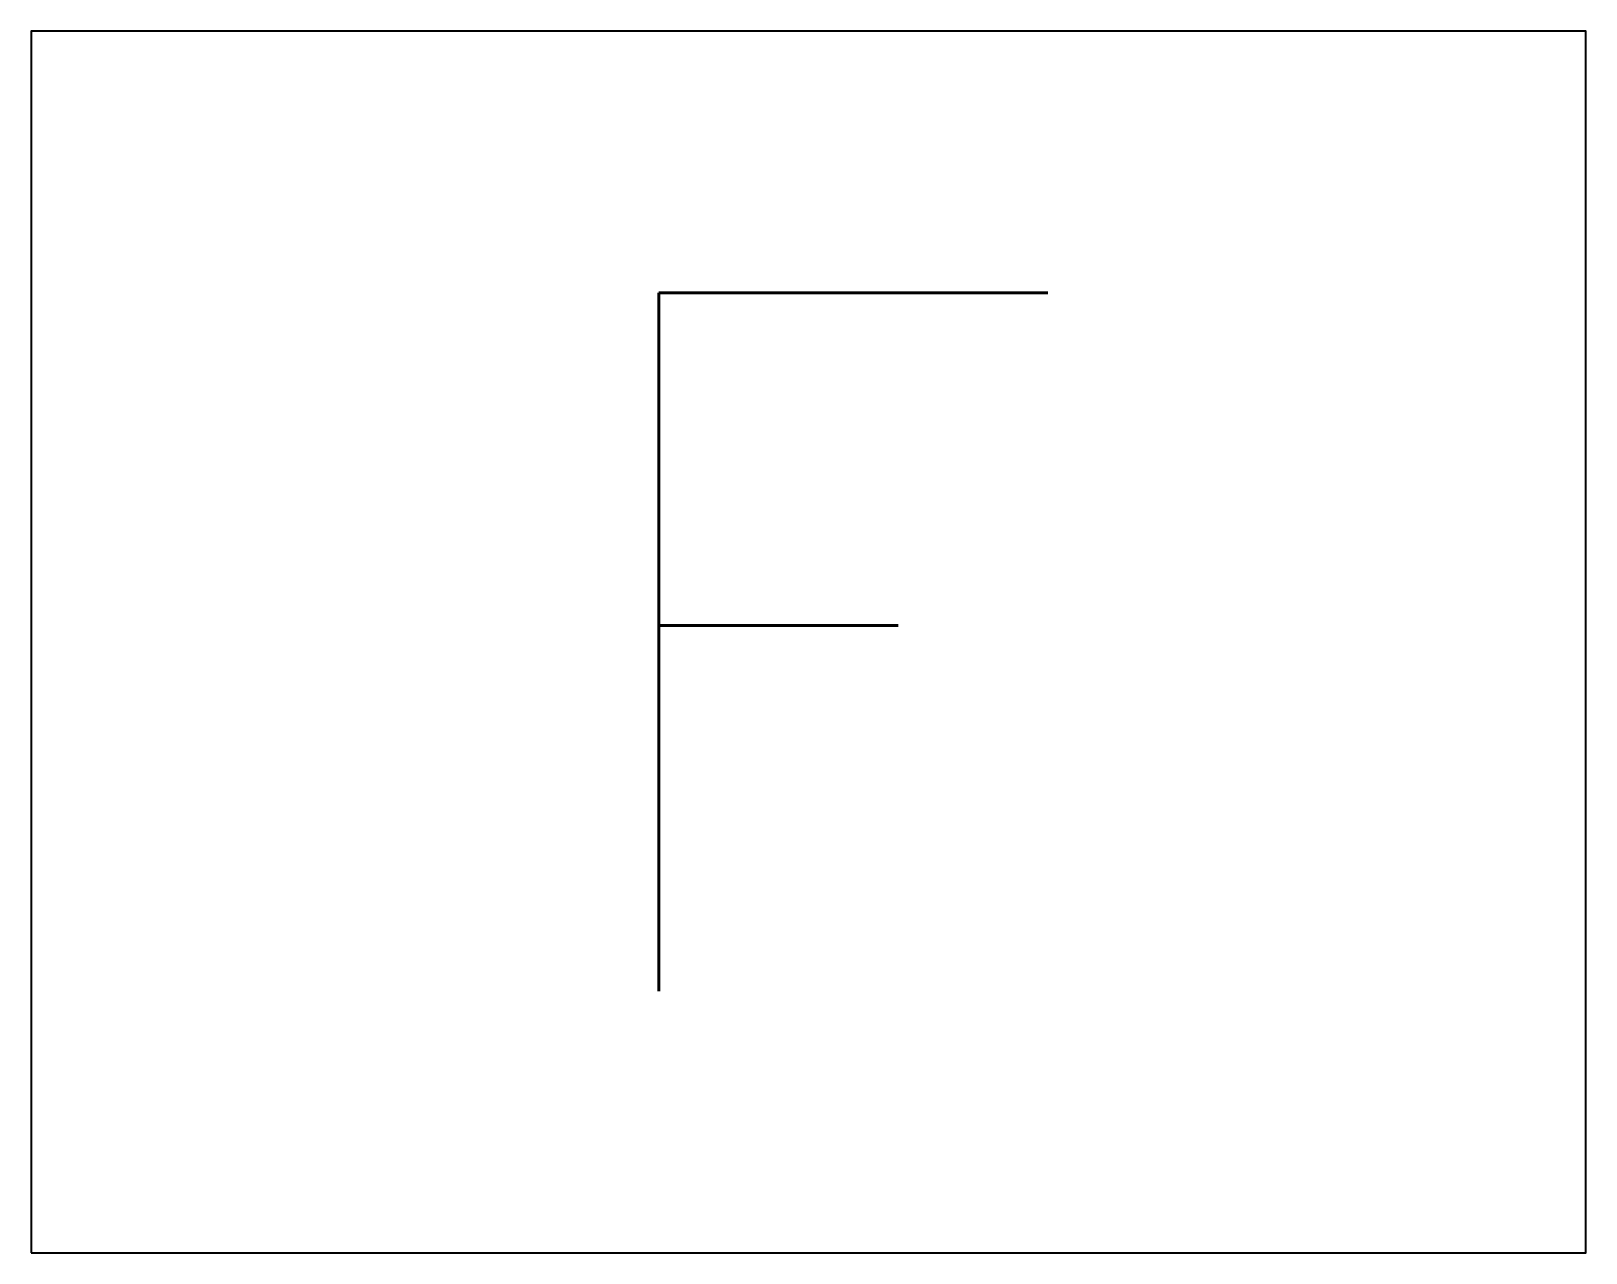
# Model space of a CAD drawing. Header units: millimetres. Extents: x -10115.077 to -10114.631, y 54.202 to 54.552.
import ezdxf
from ezdxf.enums import TextEntityAlignment as Align

# ---------------------------------------------------------------- set-up
doc = ezdxf.new("R2010")
doc.units = ezdxf.units.MM
doc.header["$LTSCALE"] = 10
doc.layers.add('Tub_componentes', color=2, linetype='Continuous')
doc.styles.add('r80', font='romans.shx')

msp = doc.modelspace()

# ---------------------------------------------------------------- linework, layer by layer
at = {"layer": 'Tub_componentes'}
msp.add_lwpolyline([(-10115.07658, 54.20164), (-10114.63134, 54.20164), (-10114.63134, 54.55164), (-10115.07658, 54.55164)], close=True, dxfattribs=at)

# ---------------------------------------------------------------- texts
at = {"layer": 'Tub_componentes', "color": 3, "linetype": 'Continuous', "style": 'r80'}
msp.add_text('F', height=0.2, dxfattribs=at).set_placement((-10114.85396, 54.37664), align=Align.MIDDLE_CENTER)

doc.saveas('drawing.dxf')
